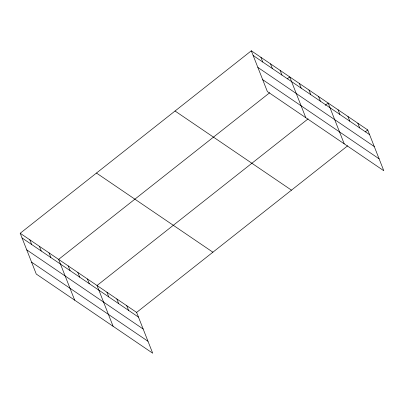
<?xml version="1.0" encoding="UTF-8"?>
<svg xmlns="http://www.w3.org/2000/svg" width="404" height="404" viewBox="0 0 404 404"><rect width="100%" height="100%" fill="white"/><g stroke="black" fill="none" stroke-linecap="round" stroke-linejoin="round"><path stroke-width="0.61" d="M20.2 233.265L136.623 312.418L152.692 353.202L36.264 274.048L20.2 233.265L251.308 50.798L367.736 129.952L383.8 170.735L267.377 91.582L251.308 50.798M269.685 92.743L58.62 259.388L74.684 300.167M287.284 78.851L289.729 76.922L305.798 117.7M308.106 118.867L97.041 285.507L113.105 326.291M325.215 105.353L328.149 103.04L344.218 143.824M136.623 312.418L347.692 145.778M365.292 131.881L367.736 129.952M253.162 55.494L369.584 134.643M257.853 67.402L374.276 146.556M262.686 79.674L379.109 158.822M175.043 111.014L291.471 190.163M96.465 173.053L212.893 252.202M22.048 237.961L138.476 317.11M26.74 249.869L143.167 329.023M31.573 262.14L148 341.289M357.838 123.225L359.686 127.917M347.945 116.493L349.793 121.19M338.047 109.767L339.895 114.463M318.544 96.511L320.397 101.202M308.939 89.981L310.792 94.672M299.334 83.451L301.187 88.143M280.124 70.392L281.977 75.083M270.518 63.857L272.372 68.554M260.913 57.328L262.767 62.024M126.73 305.692L128.578 310.383M116.832 298.96L118.68 303.656M106.939 292.233L108.787 296.93M87.436 278.977L89.284 283.669M77.831 272.447L79.679 277.139M68.225 265.918L70.074 270.609M49.015 252.853L50.864 257.55M39.41 246.324L41.259 251.02M29.805 239.794L31.653 244.491"/></g></svg>
